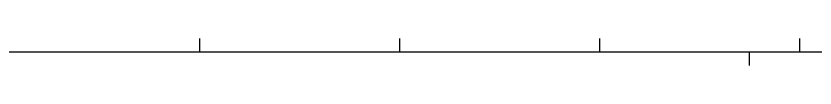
# Model space of a CAD drawing. Extents: x 14 to 1178, y 12 to 836.
# Drawn here: x 322.7 to 424.1, y 828.5 to 831.9 of the extents above; entities that cross this region are included whole.
import ezdxf

# ---------------------------------------------------------------- set-up
doc = ezdxf.new("R2010")
doc.units = 0
doc.layers.add('Gibson-Explorer-00-1958', color=7, linetype='CONTINUOUS')

msp = doc.modelspace()

# ---------------------------------------------------------------- linework, layer by layer
at = {"layer": 'Gibson-Explorer-00-1958', "color": 7}
for points in [[(346.014529, 830.196536), (346.014529, 831.877558)], [(371.414525, 830.196536), (371.414525, 831.877558)], [(396.814524, 830.196536), (396.814524, 831.877558)], [(422.214523, 830.196536), (422.214523, 831.877558)], [(14.341933, 830.168632), (1161.689961, 830.168632)]]:
    msp.add_lwpolyline(points, dxfattribs=at)
at = {"layer": 'Gibson-Explorer-00-1958', "color": 1}
for points in [[(346.014529, 830.196536), (346.014529, 831.877558)], [(371.414525, 830.196536), (371.414525, 831.877558)], [(396.814524, 830.196536), (396.814524, 831.877558)], [(422.214523, 830.196536), (422.214523, 831.877558)], [(14.341933, 830.168632), (1161.689961, 830.168632)], [(415.778904, 830.191703), (415.778904, 828.458647)]]:
    msp.add_lwpolyline(points, dxfattribs=at)

doc.saveas('drawing.dxf')
